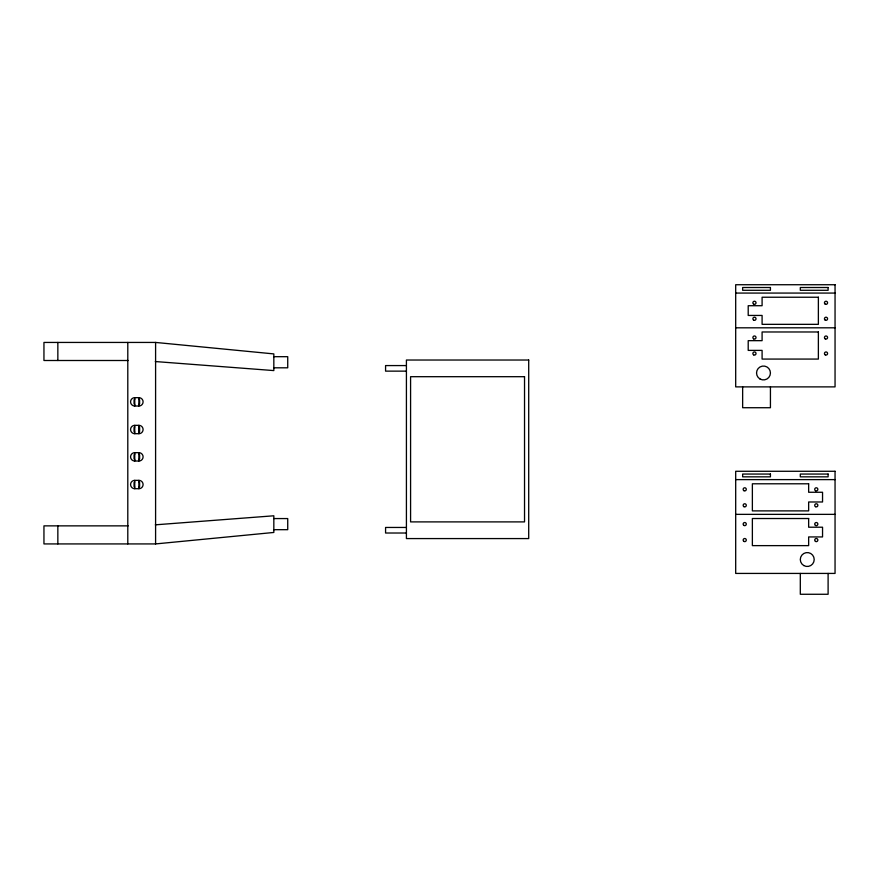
<?xml version="1.0" encoding="UTF-8"?>
<svg xmlns="http://www.w3.org/2000/svg" width="879" height="879" viewBox="0 0 879 879"><rect width="100%" height="100%" fill="white"/><g stroke="black" fill="none" stroke-linecap="round" stroke-linejoin="round"><path stroke-width="1.32" d="M138.915 433.688L138.915 425.348L134.751 425.348A4.164 4.164 0 0 0 130.575 429.523A4.164 4.164 0 0 0 134.751 433.688L138.915 433.688A4.164 4.164 0 0 0 143.09 429.523A4.164 4.164 0 0 0 138.915 425.348L138.915 432.083L139.607 431.6L139.607 427.436L138.915 426.952M134.751 399.264L134.058 399.758L134.058 403.922L134.751 404.406M138.915 404.406L139.607 403.922L139.607 399.758L138.915 399.264M134.751 426.952L134.058 427.436L134.058 431.6L134.751 432.083M134.751 454.278L134.058 454.762L134.058 458.937L134.751 459.42M138.915 459.42L139.607 458.937L139.607 454.762L138.915 454.278M134.751 481.956L134.058 482.45L134.058 486.614L134.751 487.098M138.915 487.098L139.607 486.614L139.607 482.45L138.915 481.956M128.169 525.862L43.95 525.862L43.95 543.925L155.594 543.925L273.83 532.454L273.83 515.786L155.319 524.829M735.69 293.07L835.05 293.07M735.69 327.812L835.05 327.812M155.319 361.544L273.83 370.586L273.83 353.907L155.594 342.436L43.95 342.436L43.95 360.5L128.169 360.5M273.83 356.687L287.73 356.687L287.73 367.807L273.83 367.807M406.417 365.576L385.573 365.576L385.573 371.136L406.417 371.136M134.751 397.671L138.915 397.671A4.164 4.164 0 0 1 143.09 401.835A4.164 4.164 0 0 1 138.915 406.01L134.751 406.01A4.164 4.164 0 0 1 130.575 401.835A4.164 4.164 0 0 1 134.751 397.671L134.751 406.01M134.751 452.674L138.915 452.674A4.164 4.164 0 0 1 143.09 456.849A4.164 4.164 0 0 1 138.915 461.014L134.751 461.014A4.164 4.164 0 0 1 130.575 456.849A4.164 4.164 0 0 1 134.751 452.674L134.751 461.014M735.69 479.615L835.05 479.615M134.751 480.363L138.915 480.363A4.164 4.164 0 0 1 143.09 484.527A4.164 4.164 0 0 1 138.915 488.702L134.751 488.702A4.164 4.164 0 0 1 130.575 484.527A4.164 4.164 0 0 1 134.751 480.363L134.751 488.702M735.69 514.358L835.05 514.358M273.83 518.566L287.73 518.566L287.73 529.685L273.83 529.685M406.417 527.455L385.573 527.455L385.573 533.015L406.417 533.015M828.106 573.427L828.106 594.27L800.308 594.27L800.308 573.427M770.433 386.881L770.433 407.724L742.645 407.724L742.645 386.881M155.594 342.436L155.594 543.925M138.915 397.671L138.915 406.01M138.915 452.674L138.915 461.014M138.915 480.363L138.915 488.702M134.751 425.348L134.751 433.688M127.796 342.436L127.796 543.925M57.849 342.436L57.849 360.5M57.849 525.862L57.849 543.925M835.05 284.73L735.69 284.73L735.69 386.881L835.05 386.881L835.05 284.73M770.433 287.51L742.645 287.51L742.645 290.29L770.433 290.29L770.433 287.51M828.106 287.51L800.308 287.51L800.308 290.29L828.106 290.29L828.106 287.51M818.371 297.234L762.093 297.234L762.093 305.716L748.205 305.716L748.205 315.44L762.093 315.44L762.093 324.34L818.371 324.34L818.371 297.234M818.371 331.976L762.093 331.976L762.093 340.667L748.205 340.667L748.205 350.391L762.093 350.391L762.093 359.071L818.371 359.071L818.371 331.976M528.708 360.027L406.417 360.027L406.417 538.574L528.708 538.574L528.708 360.027M524.532 376.695L410.581 376.695L410.581 521.895L524.532 521.895L524.532 376.695M835.05 471.276L735.69 471.276L735.69 573.427L835.05 573.427L835.05 471.276M770.433 474.056L742.645 474.056L742.645 476.836L770.433 476.836L770.433 474.056M828.106 474.056L800.308 474.056L800.308 476.836L828.106 476.836L828.106 474.056M808.647 483.791L752.369 483.791L752.369 510.886L808.647 510.886L808.647 501.986L822.546 501.986L822.546 492.262L808.647 492.262L808.647 483.791M808.647 518.522L752.369 518.522L752.369 545.628L808.647 545.628L808.647 536.937L822.546 536.937L822.546 527.213L808.647 527.213L808.647 518.522M760.016 378.992A6.944 6.944 0 0 0 770.433 372.982A6.944 6.944 0 0 0 760.016 366.961A6.944 6.944 0 0 0 760.016 378.992M825.238 338.887A1.56 1.56 0 0 0 827.578 337.536A1.56 1.56 0 0 0 825.238 336.185A1.56 1.56 0 0 0 825.238 338.887M825.238 354.874A1.56 1.56 0 0 0 827.578 353.523A1.56 1.56 0 0 0 825.238 352.16A1.56 1.56 0 0 0 825.238 354.874M753.666 354.874A1.56 1.56 0 0 0 756.017 353.523A1.56 1.56 0 0 0 753.666 352.16A1.56 1.56 0 0 0 753.666 354.874M753.666 338.887A1.56 1.56 0 0 0 756.017 337.536A1.56 1.56 0 0 0 753.666 336.185A1.56 1.56 0 0 0 753.666 338.887M825.238 320.132A1.56 1.56 0 0 0 827.578 318.78A1.56 1.56 0 0 0 825.238 317.418A1.56 1.56 0 0 0 825.238 320.132M825.238 304.156A1.56 1.56 0 0 0 827.578 302.794A1.56 1.56 0 0 0 825.238 301.442A1.56 1.56 0 0 0 825.238 304.156M753.666 320.132A1.56 1.56 0 0 0 756.017 318.78A1.56 1.56 0 0 0 753.666 317.418A1.56 1.56 0 0 0 753.666 320.132M753.666 304.156A1.56 1.56 0 0 0 756.017 302.794A1.56 1.56 0 0 0 753.666 301.442A1.56 1.56 0 0 0 753.666 304.156M743.942 541.42A1.56 1.56 0 0 0 746.293 540.069A1.56 1.56 0 0 0 743.942 538.717A1.56 1.56 0 0 0 743.942 541.42M815.503 541.42A1.56 1.56 0 0 0 817.855 540.069A1.56 1.56 0 0 0 815.503 538.717A1.56 1.56 0 0 0 815.503 541.42M815.503 525.444A1.56 1.56 0 0 0 817.855 524.082A1.56 1.56 0 0 0 815.503 522.73A1.56 1.56 0 0 0 815.503 525.444M815.503 506.678A1.56 1.56 0 0 0 817.855 505.326A1.56 1.56 0 0 0 815.503 503.975A1.56 1.56 0 0 0 815.503 506.678M815.503 490.702A1.56 1.56 0 0 0 817.855 489.35A1.56 1.56 0 0 0 815.503 487.988A1.56 1.56 0 0 0 815.503 490.702M743.942 506.678A1.56 1.56 0 0 0 746.293 505.326A1.56 1.56 0 0 0 743.942 503.975A1.56 1.56 0 0 0 743.942 506.678M743.942 490.702A1.56 1.56 0 0 0 746.293 489.35A1.56 1.56 0 0 0 743.942 487.988A1.56 1.56 0 0 0 743.942 490.702M803.78 565.549A6.944 6.944 0 0 0 814.207 559.527A6.944 6.944 0 0 0 803.78 553.506A6.944 6.944 0 0 0 803.78 565.549M743.942 525.444A1.56 1.56 0 0 0 746.293 524.082A1.56 1.56 0 0 0 743.942 522.73A1.56 1.56 0 0 0 743.942 525.444"/></g></svg>
